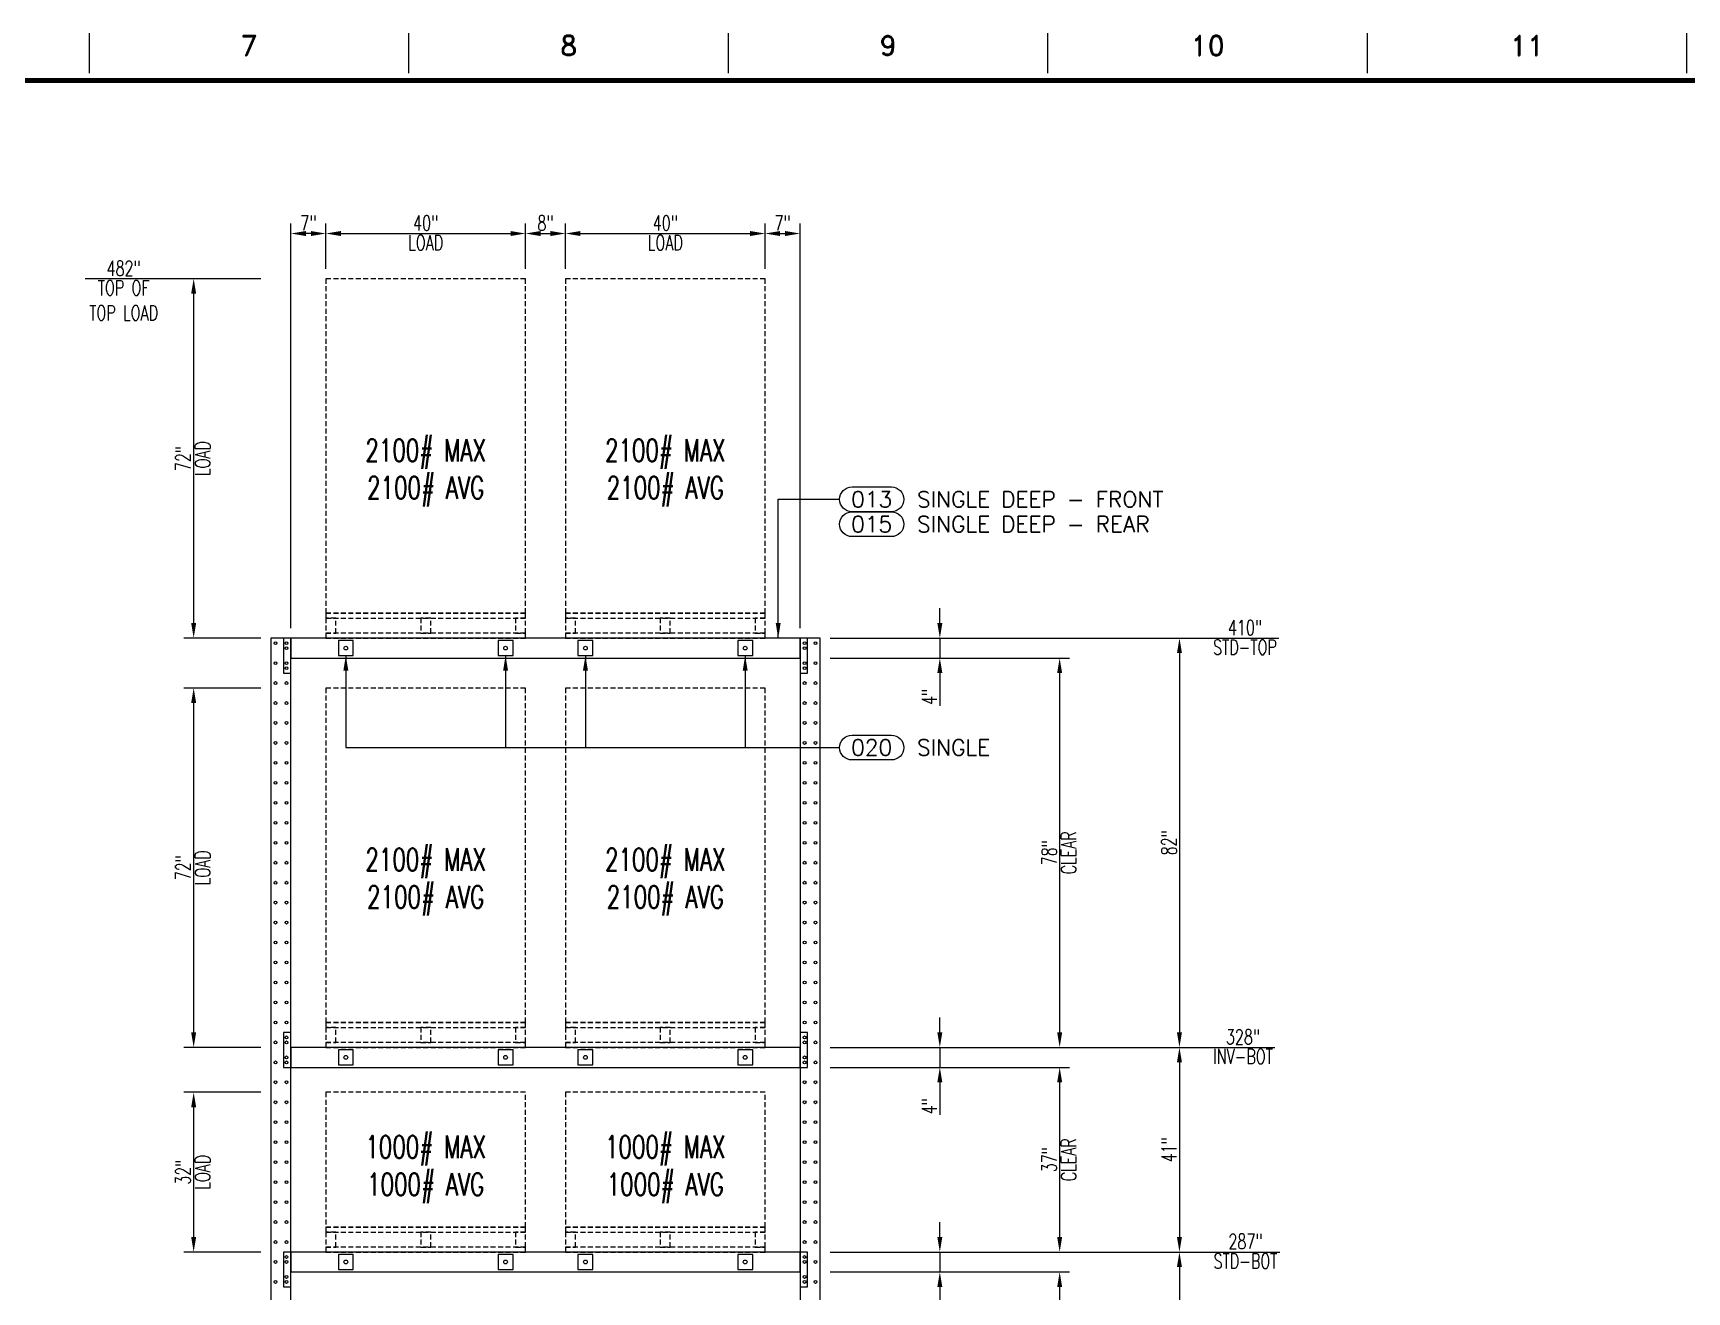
# Model space of a CAD drawing. Extents: x -81 to 963, y -146 to 548.
# Drawn here: x 301.4 to 632.7, y 279 to 531.2 of the extents above; entities that cross this region are included whole.
import ezdxf
from ezdxf.enums import TextEntityAlignment as Align

# ---------------------------------------------------------------- set-up
doc = ezdxf.new("R2010")
doc.units = 0
doc.header["$LTSCALE"] = 8
doc.header["$MEASUREMENT"] = 0
doc.linetypes.add('HIDDEN2', pattern=[0.1875, 0.125, -0.0625])
doc.layers.get('DEFPOINTS').update_dxf_attribs({"linetype": 'CONTINUOUS'})
for name, color, linetype in [('BORD', 15, 'CONTINUOUS'), ('FDIM', 2, 'CONTINUOUS'), ('RACKDIM', 7, 'CONTINUOUS'), ('RACKLOAD', 254, 'HIDDEN2'), ('RACKPALLET', 254, 'HIDDEN2'), ('RACKSHELF', 20, 'CONTINUOUS'), ('RACKUPRIGHT', 180, 'CONTINUOUS'), ('TEXTL', 3, 'CONTINUOUS')]:
    doc.layers.add(name, color=color, linetype=linetype)
doc.styles.add('2thirds', font='romans.shx', dxfattribs={"width": 0.7})
doc.styles.add('DCMARCH', font='stylu.ttf', dxfattribs={"width": 0.75, "oblique": 15})
doc.styles.add('ROMAND', font='ROMAND')
doc.styles.add('SIMPLEX', font='SIMPLEX')
doc.dimstyles.new('2tfrac16', dxfattribs={"dimscale": 32, "dimtxt": 0.0938, "dimasz": 0.0938, "dimexe": 0.0625, "dimexo": 0.0625, "dimgap": 0.01, "dimtad": 1, "dimdec": 4, "dimzin": 1, "dimdsep": 46, "dimlunit": 5, "dimtxsty": '2thirds', "dimcen": 0.0625, "dimclrd": 256, "dimclre": 256, "dimclrt": 256, "dimadec": 0, "dimazin": 0, "dimtfac": 0.75, "dimtdec": 4, "dimtmove": 0, "dimatfit": 0, "dimfxl": 1, "dimtvp": 0.75, "dimfrac": 2, "dimtolj": 1, "dimtzin": 0, "dimarcsym": 0})
doc.dimstyles.new('2tfrac32', dxfattribs={"dimscale": 32, "dimtxt": 0.0938, "dimasz": 0.0938, "dimexe": 0.0625, "dimexo": 0.0625, "dimgap": 0.01, "dimtad": 1, "dimdec": 5, "dimzin": 1, "dimdsep": 46, "dimlunit": 5, "dimtxsty": '2thirds', "dimcen": 0.0625, "dimclrd": 256, "dimclre": 256, "dimclrt": 256, "dimadec": 0, "dimazin": 0, "dimtfac": 0.75, "dimtdec": 4, "dimtmove": 0, "dimatfit": 0, "dimfxl": 1, "dimtvp": 0.75, "dimfrac": 2, "dimtolj": 1, "dimtzin": 0, "dimarcsym": 0})

# ---------------------------------------------------------------- blocks, each defined once
blk = doc.blocks.new('*D97')
at = {"layer": 'DEFPOINTS', "color": 0}
for p in [(459.02, 287), (459.02, 283), (483.02, 283)]:
    blk.add_point(p, dxfattribs=at)
at = {"layer": 'RACKDIM', "lineweight": -2}
for p, q in [((483.02, 290), (483.02, 293)), ((461.02, 287), (485.02, 287)), ((483.02, 287), (483.02, 283)), ((461.02, 283), (485.02, 283)), ((483.02, 280), (483.02, 273.46))]:
    blk.add_line(p, q, dxfattribs=at)
at = {"layer": 'RACKDIM'}
for points in [[(482.52, 290), (483.52, 290), (483.02, 287)], [(482.52, 280), (483.52, 280), (483.02, 283)]]:
    blk.add_solid(points, dxfattribs=at)
at = {"layer": 'RACKDIM', "insert": (480.92, 275.23), "char_height": 3.002, "attachment_point": 5, "rotation": 89.9998, "style": '2thirds'}
blk.add_mtext('\\A1;4"', dxfattribs=at)
blk = doc.blocks.new('*D98')
at = {"layer": 'DEFPOINTS', "color": 0}
for p in [(459.02, 283), (459.02, 246), (507.02, 246)]:
    blk.add_point(p, dxfattribs=at)
at = {"layer": 'RACKDIM', "lineweight": -2}
for p, q in [((461.02, 283), (509.02, 283)), ((507.02, 280), (507.02, 249)), ((461.02, 246), (509.02, 246))]:
    blk.add_line(p, q, dxfattribs=at)
at = {"layer": 'RACKDIM'}
for points in [[(506.52, 280), (507.52, 280), (507.02, 283)], [(506.52, 249), (507.52, 249), (507.02, 246)]]:
    blk.add_solid(points, dxfattribs=at)
at = {"layer": 'RACKDIM', "char_height": 3.002, "attachment_point": 5, "rotation": 89.9998, "style": '2thirds'}
for s, insert in [('\\A1;CLEAR', (508.84, 264.5)), ('\\A1;37"', (504.92, 264.5))]:
    blk.add_mtext(s, dxfattribs=dict(at, insert=insert))
blk = doc.blocks.new('*D99')
at = {"layer": 'DEFPOINTS', "color": 0}
for p in [(459.02, 287), (459.02, 246), (531.02, 246)]:
    blk.add_point(p, dxfattribs=at)
at = {"layer": 'RACKDIM', "lineweight": -2}
for p, q in [((461.02, 287), (533.02, 287)), ((531.02, 284), (531.02, 249)), ((461.02, 246), (533.02, 246))]:
    blk.add_line(p, q, dxfattribs=at)
at = {"layer": 'RACKDIM'}
for points in [[(530.52, 284), (531.52, 284), (531.02, 287)], [(530.52, 249), (531.52, 249), (531.02, 246)]]:
    blk.add_solid(points, dxfattribs=at)
at = {"layer": 'RACKDIM', "insert": (528.92, 266.5), "char_height": 3.002, "attachment_point": 5, "rotation": 89.9998, "style": '2thirds'}
blk.add_mtext('\\A1;41"', dxfattribs=at)
blk = doc.blocks.new('*D100')
at = {"layer": 'DEFPOINTS', "color": 0}
for p in [(459.02, 287), (537.02, 287), (353.02, 0)]:
    blk.add_point(p, dxfattribs=at)
at = {"layer": 'RACKDIM', "lineweight": -2}
blk.add_line((461.02, 287), (551.15, 287), dxfattribs=at)
at = {"layer": 'RACKDIM', "attachment_point": 5, "style": '2thirds'}
for s, insert, char_height in [('\\A1;287"', (544.25, 289.11), 3.002), ('\\A1;STD-BOT', (544.25, 285.18), 3.0016)]:
    blk.add_mtext(s, dxfattribs=dict(at, insert=insert, char_height=char_height))
blk = doc.blocks.new('*D101')
at = {"layer": 'DEFPOINTS', "color": 0}
for p in [(333.54, 319), (349.02, 319), (349.02, 287)]:
    blk.add_point(p, dxfattribs=at)
at = {"layer": 'RACKDIM', "lineweight": -2}
for p, q in [((347.02, 319), (331.54, 319)), ((333.54, 290), (333.54, 316)), ((347.02, 287), (331.54, 287))]:
    blk.add_line(p, q, dxfattribs=at)
at = {"layer": 'RACKDIM'}
for points in [[(333.04, 316), (334.04, 316), (333.54, 319)], [(333.04, 290), (334.04, 290), (333.54, 287)]]:
    blk.add_solid(points, dxfattribs=at)
at = {"layer": 'RACKDIM', "char_height": 3.002, "attachment_point": 5, "rotation": 89.9998, "style": '2thirds'}
for s, insert in [('\\A1;32"', (331.43, 303)), ('\\A1;LOAD', (335.36, 303))]:
    blk.add_mtext(s, dxfattribs=dict(at, insert=insert))
blk = doc.blocks.new('*D102')
at = {"layer": 'DEFPOINTS', "color": 0}
for p in [(459.02, 328), (459.02, 324), (483.02, 324)]:
    blk.add_point(p, dxfattribs=at)
at = {"layer": 'RACKDIM', "lineweight": -2}
for p, q in [((483.02, 331), (483.02, 334)), ((461.02, 328), (485.02, 328)), ((483.02, 328), (483.02, 324)), ((461.02, 324), (485.02, 324)), ((483.02, 321), (483.02, 314.46))]:
    blk.add_line(p, q, dxfattribs=at)
at = {"layer": 'RACKDIM'}
for points in [[(482.52, 331), (483.52, 331), (483.02, 328)], [(482.52, 321), (483.52, 321), (483.02, 324)]]:
    blk.add_solid(points, dxfattribs=at)
at = {"layer": 'RACKDIM', "insert": (480.92, 316.23), "char_height": 3.002, "attachment_point": 5, "rotation": 89.9998, "style": '2thirds'}
blk.add_mtext('\\A1;4"', dxfattribs=at)
blk = doc.blocks.new('*D103')
at = {"layer": 'DEFPOINTS', "color": 0}
for p in [(459.02, 324), (459.02, 287), (507.02, 287)]:
    blk.add_point(p, dxfattribs=at)
at = {"layer": 'RACKDIM', "lineweight": -2}
for p, q in [((461.02, 324), (509.02, 324)), ((507.02, 321), (507.02, 290)), ((461.02, 287), (509.02, 287))]:
    blk.add_line(p, q, dxfattribs=at)
at = {"layer": 'RACKDIM'}
for points in [[(506.52, 321), (507.52, 321), (507.02, 324)], [(506.52, 290), (507.52, 290), (507.02, 287)]]:
    blk.add_solid(points, dxfattribs=at)
at = {"layer": 'RACKDIM', "char_height": 3.002, "attachment_point": 5, "rotation": 89.9998, "style": '2thirds'}
for s, insert in [('\\A1;CLEAR', (508.84, 305.5)), ('\\A1;37"', (504.92, 305.5))]:
    blk.add_mtext(s, dxfattribs=dict(at, insert=insert))
blk = doc.blocks.new('*D104')
at = {"layer": 'DEFPOINTS', "color": 0}
for p in [(459.02, 328), (459.02, 287), (531.02, 287)]:
    blk.add_point(p, dxfattribs=at)
at = {"layer": 'RACKDIM', "lineweight": -2}
for p, q in [((461.02, 328), (533.02, 328)), ((531.02, 325), (531.02, 290)), ((461.02, 287), (533.02, 287))]:
    blk.add_line(p, q, dxfattribs=at)
at = {"layer": 'RACKDIM'}
for points in [[(530.52, 325), (531.52, 325), (531.02, 328)], [(530.52, 290), (531.52, 290), (531.02, 287)]]:
    blk.add_solid(points, dxfattribs=at)
at = {"layer": 'RACKDIM', "insert": (528.92, 307.5), "char_height": 3.002, "attachment_point": 5, "rotation": 89.9998, "style": '2thirds'}
blk.add_mtext('\\A1;41"', dxfattribs=at)
blk = doc.blocks.new('*D105')
at = {"layer": 'DEFPOINTS', "color": 0}
for p in [(459.02, 328), (537.02, 328), (353.02, 0)]:
    blk.add_point(p, dxfattribs=at)
at = {"layer": 'RACKDIM', "lineweight": -2}
blk.add_line((461.02, 328), (550.15, 328), dxfattribs=at)
at = {"layer": 'RACKDIM', "attachment_point": 5, "style": '2thirds'}
for s, insert, char_height in [('\\A1;328"', (543.75, 330.11), 3.002), ('\\A1;INV-BOT', (543.75, 326.18), 3.0016)]:
    blk.add_mtext(s, dxfattribs=dict(at, insert=insert, char_height=char_height))
blk = doc.blocks.new('*D106')
at = {"layer": 'DEFPOINTS', "color": 0}
for p in [(333.54, 400), (349.02, 400), (349.02, 328)]:
    blk.add_point(p, dxfattribs=at)
at = {"layer": 'RACKDIM', "lineweight": -2}
for p, q in [((347.02, 400), (331.54, 400)), ((333.54, 331), (333.54, 397)), ((347.02, 328), (331.54, 328))]:
    blk.add_line(p, q, dxfattribs=at)
at = {"layer": 'RACKDIM'}
for points in [[(333.04, 397), (334.04, 397), (333.54, 400)], [(333.04, 331), (334.04, 331), (333.54, 328)]]:
    blk.add_solid(points, dxfattribs=at)
at = {"layer": 'RACKDIM', "char_height": 3.002, "attachment_point": 5, "rotation": 89.9998, "style": '2thirds'}
for s, insert in [('\\A1;72"', (331.43, 364)), ('\\A1;LOAD', (335.36, 364))]:
    blk.add_mtext(s, dxfattribs=dict(at, insert=insert))
blk = doc.blocks.new('*D107')
at = {"layer": 'DEFPOINTS', "color": 0}
for p in [(459.02, 410), (459.02, 406), (483.02, 406)]:
    blk.add_point(p, dxfattribs=at)
at = {"layer": 'RACKDIM', "lineweight": -2}
for p, q in [((483.02, 413), (483.02, 416)), ((461.02, 410), (485.02, 410)), ((483.02, 410), (483.02, 406)), ((461.02, 406), (485.02, 406)), ((483.02, 403), (483.02, 396.46))]:
    blk.add_line(p, q, dxfattribs=at)
at = {"layer": 'RACKDIM'}
for points in [[(482.52, 413), (483.52, 413), (483.02, 410)], [(482.52, 403), (483.52, 403), (483.02, 406)]]:
    blk.add_solid(points, dxfattribs=at)
at = {"layer": 'RACKDIM', "insert": (480.92, 398.23), "char_height": 3.002, "attachment_point": 5, "rotation": 89.9998, "style": '2thirds'}
blk.add_mtext('\\A1;4"', dxfattribs=at)
blk = doc.blocks.new('*D108')
at = {"layer": 'DEFPOINTS', "color": 0}
for p in [(459.02, 406), (459.02, 328), (507.02, 328)]:
    blk.add_point(p, dxfattribs=at)
at = {"layer": 'RACKDIM', "lineweight": -2}
for p, q in [((461.02, 406), (509.02, 406)), ((507.02, 403), (507.02, 331)), ((461.02, 328), (509.02, 328))]:
    blk.add_line(p, q, dxfattribs=at)
at = {"layer": 'RACKDIM'}
for points in [[(506.52, 403), (507.52, 403), (507.02, 406)], [(506.52, 331), (507.52, 331), (507.02, 328)]]:
    blk.add_solid(points, dxfattribs=at)
at = {"layer": 'RACKDIM', "char_height": 3.002, "attachment_point": 5, "rotation": 89.9998, "style": '2thirds'}
for s, insert in [('\\A1;78"', (504.92, 367)), ('\\A1;CLEAR', (508.84, 367))]:
    blk.add_mtext(s, dxfattribs=dict(at, insert=insert))
blk = doc.blocks.new('*D109')
at = {"layer": 'DEFPOINTS', "color": 0}
for p in [(459.02, 410), (459.02, 328), (531.02, 328)]:
    blk.add_point(p, dxfattribs=at)
at = {"layer": 'RACKDIM', "lineweight": -2}
for p, q in [((461.02, 410), (533.02, 410)), ((531.02, 407), (531.02, 331)), ((461.02, 328), (533.02, 328))]:
    blk.add_line(p, q, dxfattribs=at)
at = {"layer": 'RACKDIM'}
for points in [[(530.52, 407), (531.52, 407), (531.02, 410)], [(530.52, 331), (531.52, 331), (531.02, 328)]]:
    blk.add_solid(points, dxfattribs=at)
at = {"layer": 'RACKDIM', "insert": (528.92, 369), "char_height": 3.002, "attachment_point": 5, "rotation": 89.9998, "style": '2thirds'}
blk.add_mtext('\\A1;82"', dxfattribs=at)
blk = doc.blocks.new('*D110')
at = {"layer": 'DEFPOINTS', "color": 0}
for p in [(459.02, 410), (537.02, 410), (353.02, 0)]:
    blk.add_point(p, dxfattribs=at)
at = {"layer": 'RACKDIM', "lineweight": -2}
blk.add_line((461.02, 410), (550.95, 410), dxfattribs=at)
at = {"layer": 'RACKDIM', "attachment_point": 5, "style": '2thirds'}
for s, insert, char_height in [('\\A1;410"', (544.15, 412.11), 3.002), ('\\A1;STD-TOP', (544.15, 408.18), 3.0016)]:
    blk.add_mtext(s, dxfattribs=dict(at, insert=insert, char_height=char_height))
blk = doc.blocks.new('*D111')
at = {"layer": 'DEFPOINTS', "color": 0}
for p in [(333.54, 482), (349.02, 482), (349.02, 410)]:
    blk.add_point(p, dxfattribs=at)
at = {"layer": 'RACKDIM', "lineweight": -2}
for p, q in [((347.02, 482), (331.54, 482)), ((333.54, 413), (333.54, 479)), ((347.02, 410), (331.54, 410))]:
    blk.add_line(p, q, dxfattribs=at)
at = {"layer": 'RACKDIM'}
for points in [[(333.04, 479), (334.04, 479), (333.54, 482)], [(333.04, 413), (334.04, 413), (333.54, 410)]]:
    blk.add_solid(points, dxfattribs=at)
at = {"layer": 'RACKDIM', "char_height": 3.002, "attachment_point": 5, "rotation": 89.9998, "style": '2thirds'}
for s, insert in [('\\A1;72"', (331.43, 446)), ('\\A1;LOAD', (335.36, 446))]:
    blk.add_mtext(s, dxfattribs=dict(at, insert=insert))
blk = doc.blocks.new('*D112')
at = {"layer": 'DEFPOINTS', "color": 0}
for p in [(353.02, 491.07), (360.02, 482), (353.02, 410)]:
    blk.add_point(p, dxfattribs=at)
at = {"layer": 'RACKDIM', "lineweight": -2}
for p, q in [((353.02, 412), (353.02, 493.07)), ((357.02, 491.07), (356.03, 491.07)), ((360.02, 484), (360.02, 493.07))]:
    blk.add_line(p, q, dxfattribs=at)
at = {"layer": 'RACKDIM'}
for points in [[(356.03, 491.57), (356.03, 490.57), (353.02, 491.07)], [(357.02, 491.57), (357.02, 490.57), (360.02, 491.07)]]:
    blk.add_solid(points, dxfattribs=at)
at = {"layer": 'RACKDIM', "insert": (356.52, 493.17), "char_height": 3.002, "attachment_point": 5, "style": '2thirds'}
blk.add_mtext('\\A1;7"', dxfattribs=at)
blk = doc.blocks.new('*D113')
at = {"layer": 'DEFPOINTS', "color": 0}
for p in [(400.02, 491.07), (360.02, 482), (400.02, 482)]:
    blk.add_point(p, dxfattribs=at)
at = {"layer": 'RACKDIM', "lineweight": -2}
for p, q in [((360.02, 484), (360.02, 493.07)), ((363.03, 491.07), (397.02, 491.07)), ((400.02, 484), (400.02, 493.07))]:
    blk.add_line(p, q, dxfattribs=at)
at = {"layer": 'RACKDIM'}
for points in [[(363.03, 491.57), (363.03, 490.57), (360.02, 491.07)], [(397.02, 491.57), (397.02, 490.57), (400.02, 491.07)]]:
    blk.add_solid(points, dxfattribs=at)
at = {"layer": 'RACKDIM', "char_height": 3.002, "attachment_point": 5, "style": '2thirds'}
for s, insert in [('\\A1;40"', (380.02, 493.17)), ('\\A1;LOAD', (380.02, 489.24))]:
    blk.add_mtext(s, dxfattribs=dict(at, insert=insert))
blk = doc.blocks.new('*D114')
at = {"layer": 'DEFPOINTS', "color": 0}
for p in [(408.02, 491.07), (400.02, 482), (408.02, 482)]:
    blk.add_point(p, dxfattribs=at)
at = {"layer": 'RACKDIM', "lineweight": -2}
for p, q in [((400.02, 484), (400.02, 493.07)), ((403.03, 491.07), (405.02, 491.07)), ((408.02, 484), (408.02, 493.07))]:
    blk.add_line(p, q, dxfattribs=at)
at = {"layer": 'RACKDIM'}
for points in [[(403.03, 491.57), (403.03, 490.57), (400.02, 491.07)], [(405.02, 491.57), (405.02, 490.57), (408.02, 491.07)]]:
    blk.add_solid(points, dxfattribs=at)
at = {"layer": 'RACKDIM', "insert": (404.02, 493.17), "char_height": 3.002, "attachment_point": 5, "style": '2thirds'}
blk.add_mtext('\\A1;8"', dxfattribs=at)
blk = doc.blocks.new('*D115')
at = {"layer": 'DEFPOINTS', "color": 0}
for p in [(448.02, 491.07), (408.02, 482), (448.02, 482)]:
    blk.add_point(p, dxfattribs=at)
at = {"layer": 'RACKDIM', "lineweight": -2}
for p, q in [((408.02, 484), (408.02, 493.07)), ((411.03, 491.07), (445.02, 491.07)), ((448.02, 484), (448.02, 493.07))]:
    blk.add_line(p, q, dxfattribs=at)
at = {"layer": 'RACKDIM'}
for points in [[(411.03, 491.57), (411.03, 490.57), (408.02, 491.07)], [(445.02, 491.57), (445.02, 490.57), (448.02, 491.07)]]:
    blk.add_solid(points, dxfattribs=at)
at = {"layer": 'RACKDIM', "char_height": 3.002, "attachment_point": 5, "style": '2thirds'}
for s, insert in [('\\A1;40"', (428.02, 493.17)), ('\\A1;LOAD', (428.02, 489.24))]:
    blk.add_mtext(s, dxfattribs=dict(at, insert=insert))
blk = doc.blocks.new('*D116')
at = {"layer": 'DEFPOINTS', "color": 0}
for p in [(455.02, 491.07), (448.02, 482), (455.02, 410)]:
    blk.add_point(p, dxfattribs=at)
at = {"layer": 'RACKDIM', "lineweight": -2}
for p, q in [((448.02, 484), (448.02, 493.07)), ((451.03, 491.07), (452.02, 491.07)), ((455.02, 412), (455.02, 493.07))]:
    blk.add_line(p, q, dxfattribs=at)
at = {"layer": 'RACKDIM'}
for points in [[(451.03, 491.57), (451.03, 490.57), (448.02, 491.07)], [(452.02, 491.57), (452.02, 490.57), (455.02, 491.07)]]:
    blk.add_solid(points, dxfattribs=at)
at = {"layer": 'RACKDIM', "insert": (451.52, 493.17), "char_height": 3.002, "attachment_point": 5, "style": '2thirds'}
blk.add_mtext('\\A1;7"', dxfattribs=at)
blk = doc.blocks.new('*D117')
at = {"layer": 'DEFPOINTS', "color": 0}
for p in [(327.54, 482), (349.02, 482), (353.02, 0)]:
    blk.add_point(p, dxfattribs=at)
at = {"layer": 'RACKDIM', "lineweight": -2}
for p, q in [((333.54, 482), (311.81, 482)), ((339.54, 482), (333.54, 482)), ((347.02, 482), (339.54, 482))]:
    blk.add_line(p, q, dxfattribs=at)
at = {"layer": 'RACKDIM', "char_height": 3.002, "attachment_point": 5, "style": '2thirds'}
for s, insert in [('\\A1;482"', (319.51, 484.11)), ('\\A1;TOP OF\\PTOP LOAD', (319.51, 477.68))]:
    blk.add_mtext(s, dxfattribs=dict(at, insert=insert))
blk = doc.blocks.new('sbord_d')
at = {"layer": 'BORD'}
for p, q in [((12, 20.062), (12, 20.312)), ((14, 20.062), (14, 20.312)), ((16, 20.062), (16, 20.312)), ((18, 20.062), (18, 20.312)), ((20, 20.062), (20, 20.312)), ((22, 20.062), (22, 20.312))]:
    blk.add_line(p, q, dxfattribs=at)
at = {"layer": 'BORD', "const_width": 0.0313}
blk.add_lwpolyline([(-0.016, -0.016), (32.016, -0.016), (32.016, 20.016), (-0.016, 20.016)], close=True, dxfattribs=at)
at = {"layer": 'BORD', "style": 'ROMAND'}
for s, p in [('7', (13, 20.234)), ('8', (15, 20.234)), ('9', (17, 20.234)), ('10', (19, 20.234)), ('11', (21, 20.234))]:
    blk.add_text(s, height=0.125, dxfattribs=at).set_placement(p, align=Align.MIDDLE)
at = {"layer": 'TEXTL', "flags": 8}
for tag, height, style, p in [('TITLE1', 0.156, 'SIMPLEX', (30.266, 2.776)), ('TITLE2', 0.156, 'SIMPLEX', (30.266, 2.443)), ('CHK', 0.0938, 'SIMPLEX', (29.828, 0.883)), ('APP', 0.0938, 'SIMPLEX', (30.703, 0.883)), ('JOB#', 0.125, 'ROMAND', (30.12, 0.133)), ('SHT', 0.125, 'ROMAND', (31.193, 0.133)), ('REV', 0.125, 'ROMAND', (31.789, 0.133))]:
    blk.add_attdef(tag, text='', height=height, dxfattribs=dict(at, style=style)).set_placement(p, align=Align.MIDDLE)
at = {"layer": 'TEXTL', "style": 'SIMPLEX', "flags": 8}
for tag, height, p in [('CUSTOMER', 0.156, (30.266, 1.697)), ('LOCATION', 0.125, (30.266, 1.364)), ('REVC', 0.0781, (20.259, 0.945)), ('CCHK', 0.0781, (27.255, 0.943)), ('REVB', 0.0781, (20.259, 0.695)), ('BCHK', 0.0781, (27.255, 0.683)), ('REVA', 0.0781, (20.259, 0.445)), ('ACHK', 0.0781, (27.255, 0.443))]:
    blk.add_attdef(tag, text='', height=height, dxfattribs=at).set_placement(p, align=Align.CENTER)
at = {"layer": 'TEXTL', "flags": 8}
for tag, p, height, style in [('REVCDESC', (20.625, 0.943), 0.0781, 'SIMPLEX'), ('REVBDESC', (20.625, 0.683), 0.0781, 'SIMPLEX'), ('REVADESC', (20.625, 0.443), 0.0781, 'SIMPLEX'), ('DWG#', (30.055, -0.566), 0.0938, 'ROMAND')]:
    blk.add_attdef(tag, p, '', height=height, dxfattribs=dict(at, style=style))
at = {"layer": 'TEXTL', "style": 'DCMARCH', "oblique": 15, "width": 0.75, "flags": 8}
for tag, p in [('CBY', (26.755, 0.943)), ('BBY', (26.755, 0.683)), ('ABY', (26.755, 0.443))]:
    blk.add_attdef(tag, text='', height=0.0781, dxfattribs=at).set_placement(p, align=Align.CENTER)
at = {"layer": 'TEXTL', "style": 'SIMPLEX', "flags": 8}
for tag, height, width, p, p2 in [('CAPP', 0.0781, 1.292308, (27.588, 0.944), (27.963, 0.944)), ('CDT', 0.0781, 1.866, (28.071, 0.943), (28.46, 0.943)), ('SCALE', 0.0938, 1.702732, (31.234, 0.837), (31.941, 0.837)), ('BAPP', 0.0781, 1.292308, (27.588, 0.683), (27.963, 0.683)), ('BDT', 0.0781, 1.866, (28.071, 0.683), (28.46, 0.683)), ('AAPP', 0.0781, 1.275949, (27.588, 0.443), (27.963, 0.443)), ('ADT', 0.0781, 1.833263, (28.071, 0.443), (28.46, 0.443)), ('DATE', 0.0938, 2.134634, (28.609, 0.462), (29.315, 0.462)), ('CHKDT', 0.0938, 1.555556, (29.484, 0.462), (30.172, 0.462)), ('APPDT', 0.0938, 1.555556, (30.359, 0.462), (31.047, 0.462)), ('PLOT#', 0.0938, 8.555556, (31.234, 0.462), (31.922, 0.462))]:
    blk.add_attdef(tag, text='', height=height, dxfattribs=dict(at, width=width)).set_placement(p, p2, align=Align.FIT)
at = {"layer": 'TEXTL', "style": 'DCMARCH', "oblique": 15, "width": 0.75, "flags": 8}
blk.add_attdef('DRBY', (28.593, 0.821), '', height=0.125, dxfattribs=at)

msp = doc.modelspace()

# ---------------------------------------------------------------- linework, layer by layer
at = {"layer": 'FDIM'}
for points in [[(465.43302, 435.3199, -1), (465.43302, 440.3035), (473.31001, 440.3035, -1), (473.31001, 435.3199)], [(465.43302, 430.3363, -1), (465.43302, 435.3199), (473.31001, 435.3199, -1), (473.31001, 430.3363)], [(465.43302, 385.58671, -1), (465.43302, 390.57031), (473.31001, 390.57031, -1), (473.31001, 385.58671)]]:
    msp.add_lwpolyline(points, format="xyb", close=True, dxfattribs=at)
at = {"layer": 'RACKLOAD'}
for points in [[(360.02423, 415), (400.02423, 415), (400.02423, 482), (360.02423, 482), (360.02423, 415)], [(408.02423, 415), (448.02423, 415), (448.02423, 482), (408.02423, 482), (408.02423, 415)], [(360.02423, 333), (400.02423, 333), (400.02423, 400), (360.02423, 400), (360.02423, 333)], [(408.02423, 333), (448.02423, 333), (448.02423, 400), (408.02423, 400), (408.02423, 333)], [(360.02423, 292), (400.02423, 292), (400.02423, 319), (360.02423, 319), (360.02423, 292)], [(408.02423, 292), (448.02423, 292), (448.02423, 319), (408.02423, 319), (408.02423, 292)]]:
    msp.add_lwpolyline(points, dxfattribs=at)
at = {"layer": 'RACKPALLET'}
for points in [[(360.02423, 414), (400.02423, 414), (400.02423, 415), (360.02423, 415), (360.02423, 414)], [(408.02423, 414), (448.02423, 414), (448.02423, 415), (408.02423, 415), (408.02423, 414)], [(360.02423, 411), (362.02423, 411), (362.02423, 414), (360.02423, 414), (360.02423, 411)], [(360.02423, 410), (400.02423, 410), (400.02423, 411), (360.02423, 411), (360.02423, 410)], [(379.02423, 411), (381.02423, 411), (381.02423, 414), (379.02423, 414), (379.02423, 411)], [(398.02423, 411), (400.02423, 411), (400.02423, 414), (398.02423, 414), (398.02423, 411)], [(408.02423, 411), (410.02423, 411), (410.02423, 414), (408.02423, 414), (408.02423, 411)], [(408.02423, 410), (448.02423, 410), (448.02423, 411), (408.02423, 411), (408.02423, 410)], [(427.02423, 411), (429.02423, 411), (429.02423, 414), (427.02423, 414), (427.02423, 411)], [(446.02423, 411), (448.02423, 411), (448.02423, 414), (446.02423, 414), (446.02423, 411)], [(360.02423, 332), (400.02423, 332), (400.02423, 333), (360.02423, 333), (360.02423, 332)], [(360.02423, 329), (362.02423, 329), (362.02423, 332), (360.02423, 332), (360.02423, 329)], [(379.02423, 329), (381.02423, 329), (381.02423, 332), (379.02423, 332), (379.02423, 329)], [(398.02423, 329), (400.02423, 329), (400.02423, 332), (398.02423, 332), (398.02423, 329)], [(408.02423, 332), (448.02423, 332), (448.02423, 333), (408.02423, 333), (408.02423, 332)], [(408.02423, 329), (410.02423, 329), (410.02423, 332), (408.02423, 332), (408.02423, 329)], [(427.02423, 329), (429.02423, 329), (429.02423, 332), (427.02423, 332), (427.02423, 329)], [(446.02423, 329), (448.02423, 329), (448.02423, 332), (446.02423, 332), (446.02423, 329)], [(360.02423, 328), (400.02423, 328), (400.02423, 329), (360.02423, 329), (360.02423, 328)], [(408.02423, 328), (448.02423, 328), (448.02423, 329), (408.02423, 329), (408.02423, 328)], [(360.02423, 291), (400.02423, 291), (400.02423, 292), (360.02423, 292), (360.02423, 291)], [(408.02423, 291), (448.02423, 291), (448.02423, 292), (408.02423, 292), (408.02423, 291)], [(360.02423, 288), (362.02423, 288), (362.02423, 291), (360.02423, 291), (360.02423, 288)], [(379.02423, 288), (381.02423, 288), (381.02423, 291), (379.02423, 291), (379.02423, 288)], [(398.02423, 288), (400.02423, 288), (400.02423, 291), (398.02423, 291), (398.02423, 288)], [(408.02423, 288), (410.02423, 288), (410.02423, 291), (408.02423, 291), (408.02423, 288)], [(427.02423, 288), (429.02423, 288), (429.02423, 291), (427.02423, 291), (427.02423, 288)], [(446.02423, 288), (448.02423, 288), (448.02423, 291), (446.02423, 291), (446.02423, 288)], [(360.02423, 287), (400.02423, 287), (400.02423, 288), (360.02423, 288), (360.02423, 287)], [(408.02423, 287), (448.02423, 287), (448.02423, 288), (408.02423, 288), (408.02423, 287)]]:
    msp.add_lwpolyline(points, dxfattribs=at)
at = {"layer": 'RACKSHELF'}
for points in [[(351.52423, 403), (353.02423, 403), (353.02423, 410), (351.52423, 410), (351.52423, 403)], [(353.02423, 406), (455.02423, 406), (455.02423, 410), (353.02423, 410), (353.02423, 406)], [(362.52423, 406.5), (365.52423, 406.5), (365.52423, 409.5), (362.52423, 409.5), (362.52423, 406.5)], [(394.52423, 406.5), (397.52423, 406.5), (397.52423, 409.5), (394.52423, 409.5), (394.52423, 406.5)], [(410.52423, 406.5), (413.52423, 406.5), (413.52423, 409.5), (410.52423, 409.5), (410.52423, 406.5)], [(442.52423, 406.5), (445.52423, 406.5), (445.52423, 409.5), (442.52423, 409.5), (442.52423, 406.5)], [(455.02423, 403), (456.52423, 403), (456.52423, 410), (455.02423, 410), (455.02423, 403)], [(351.52423, 324), (353.02423, 324), (353.02423, 331), (351.52423, 331), (351.52423, 324)], [(353.02423, 324), (455.02423, 324), (455.02423, 328), (353.02423, 328), (353.02423, 324)], [(455.02423, 324), (456.52423, 324), (456.52423, 331), (455.02423, 331), (455.02423, 324)], [(362.52423, 324.5), (365.52423, 324.5), (365.52423, 327.5), (362.52423, 327.5), (362.52423, 324.5)], [(394.52423, 324.5), (397.52423, 324.5), (397.52423, 327.5), (394.52423, 327.5), (394.52423, 324.5)], [(410.52423, 324.5), (413.52423, 324.5), (413.52423, 327.5), (410.52423, 327.5), (410.52423, 324.5)], [(442.52423, 324.5), (445.52423, 324.5), (445.52423, 327.5), (442.52423, 327.5), (442.52423, 324.5)], [(351.52423, 280), (353.02423, 280), (353.02423, 287), (351.52423, 287), (351.52423, 280)], [(353.02423, 283), (455.02423, 283), (455.02423, 287), (353.02423, 287), (353.02423, 283)], [(362.52423, 283.5), (365.52423, 283.5), (365.52423, 286.5), (362.52423, 286.5), (362.52423, 283.5)], [(394.52423, 283.5), (397.52423, 283.5), (397.52423, 286.5), (394.52423, 286.5), (394.52423, 283.5)], [(410.52423, 283.5), (413.52423, 283.5), (413.52423, 286.5), (410.52423, 286.5), (410.52423, 283.5)], [(442.52423, 283.5), (445.52423, 283.5), (445.52423, 286.5), (442.52423, 286.5), (442.52423, 283.5)], [(455.02423, 280), (456.52423, 280), (456.52423, 287), (455.02423, 287), (455.02423, 280)]]:
    msp.add_lwpolyline(points, dxfattribs=at)
for centre, radius in [((352.11798, 409), 0.28125), ((352.11798, 408), 0.28125), ((364.02423, 408), 0.375), ((396.02423, 408), 0.375), ((412.02423, 408), 0.375), ((444.02423, 408), 0.375), ((455.93048, 409), 0.28125), ((455.93048, 408), 0.28125), ((352.11798, 405), 0.28125), ((352.11798, 404), 0.28125), ((455.93048, 405), 0.28125), ((455.93048, 404), 0.28125), ((352.11798, 330), 0.28125), ((352.11798, 329), 0.28125), ((455.93048, 330), 0.28125), ((455.93048, 329), 0.28125), ((352.11798, 326), 0.28125), ((352.11798, 325), 0.28125), ((364.02423, 326), 0.375), ((396.02423, 326), 0.375), ((412.02423, 326), 0.375), ((444.02423, 326), 0.375), ((455.93048, 326), 0.28125), ((455.93048, 325), 0.28125), ((352.11798, 286), 0.28125), ((352.11798, 285), 0.28125), ((364.02423, 285), 0.375), ((396.02423, 285), 0.375), ((412.02423, 285), 0.375), ((444.02423, 285), 0.375), ((455.93048, 286), 0.28125), ((455.93048, 285), 0.28125), ((352.11798, 282), 0.28125), ((455.93048, 282), 0.28125), ((352.11798, 281), 0.28125), ((455.93048, 281), 0.28125)]:
    msp.add_circle(centre, radius, dxfattribs=at)
at = {"layer": 'RACKUPRIGHT'}
for points in [[(349.02423, 0.5), (353.02423, 0.5), (353.02423, 410), (349.02423, 410), (349.02423, 0.5)], [(455.02423, 0.5), (459.02423, 0.5), (459.02423, 410), (455.02423, 410), (455.02423, 0.5)]]:
    msp.add_lwpolyline(points, dxfattribs=at)
for centre in [(349.93048, 409), (352.11798, 409), (455.93048, 409), (458.11798, 409), (349.93048, 405), (352.11798, 405), (455.93048, 405), (458.11798, 405), (349.93048, 401), (352.11798, 401), (455.93048, 401), (458.11798, 401), (349.93048, 397), (352.11798, 397), (455.93048, 397), (458.11798, 397), (349.93048, 393), (352.11798, 393), (455.93048, 393), (458.11798, 393), (349.93048, 389), (352.11798, 389), (455.93048, 389), (458.11798, 389), (349.93048, 385), (352.11798, 385), (455.93048, 385), (458.11798, 385), (349.93048, 381), (352.11798, 381), (455.93048, 381), (458.11798, 381), (349.93048, 377), (352.11798, 377), (455.93048, 377), (458.11798, 377), (349.93048, 373), (352.11798, 373), (455.93048, 373), (458.11798, 373), (349.93048, 369), (352.11798, 369), (455.93048, 369), (458.11798, 369), (349.93048, 365), (352.11798, 365), (455.93048, 365), (458.11798, 365), (349.93048, 361), (352.11798, 361), (455.93048, 361), (458.11798, 361), (349.93048, 357), (352.11798, 357), (455.93048, 357), (458.11798, 357), (349.93048, 353), (352.11798, 353), (455.93048, 353), (458.11798, 353), (349.93048, 349), (352.11798, 349), (455.93048, 349), (458.11798, 349), (349.93048, 345), (352.11798, 345), (455.93048, 345), (458.11798, 345), (349.93048, 341), (352.11798, 341), (455.93048, 341), (458.11798, 341), (349.93048, 337), (352.11798, 337), (455.93048, 337), (458.11798, 337), (349.93048, 333), (352.11798, 333), (455.93048, 333), (458.11798, 333), (349.93048, 329), (352.11798, 329), (455.93048, 329), (458.11798, 329), (349.93048, 325), (352.11798, 325), (455.93048, 325), (458.11798, 325), (349.93048, 321), (352.11798, 321), (455.93048, 321), (458.11798, 321), (349.93048, 317), (352.11798, 317), (455.93048, 317), (458.11798, 317), (349.93048, 313), (352.11798, 313), (455.93048, 313), (458.11798, 313), (349.93048, 309), (352.11798, 309), (455.93048, 309), (458.11798, 309), (349.93048, 305), (352.11798, 305), (455.93048, 305), (458.11798, 305), (349.93048, 301), (352.11798, 301), (455.93048, 301), (458.11798, 301), (349.93048, 297), (352.11798, 297), (455.93048, 297), (458.11798, 297), (349.93048, 293), (352.11798, 293), (455.93048, 293), (458.11798, 293), (349.93048, 289), (352.11798, 289), (455.93048, 289), (458.11798, 289), (349.93048, 285), (352.11798, 285), (455.93048, 285), (458.11798, 285), (349.93048, 281), (352.11798, 281), (455.93048, 281), (458.11798, 281)]:
    msp.add_circle(centre, 0.28125, dxfattribs=at)

# ---------------------------------------------------------------- block references
at = {"layer": 'RACKLOAD', "xscale": 32, "yscale": 32, "zscale": 32}
msp.add_blockref('sbord_d', (-71.32903, -118.76391), dxfattribs=at)

# ---------------------------------------------------------------- texts
at = {"layer": 'FDIM', "style": 'SIMPLEX'}
for s, p in [('013', (469.37151, 437.8117)), ('015', (469.37151, 432.8281)), ('020', (469.37151, 388.07851))]:
    msp.add_text(s, height=3.2, dxfattribs=at).set_placement(p, align=Align.MIDDLE)
for s, p in [('SINGLE DEEP - FRONT', (478.43563, 437.8117)), ('SINGLE DEEP - REAR', (478.43563, 432.8281)), ('SINGLE', (478.43563, 388.07851))]:
    msp.add_text(s, height=3.2, dxfattribs=at).set_placement(p, align=Align.MIDDLE_LEFT)
at = {"layer": 'RACKLOAD', "char_height": 4.5, "width": 40, "attachment_point": 5, "style": '2thirds'}
for s, insert in [('2100# MAX 2100# AVG', (380.02423, 443.14286)), ('2100# MAX 2100# AVG', (428.02423, 443.14286)), ('2100# MAX 2100# AVG', (380.02423, 361.14286)), ('2100# MAX 2100# AVG', (428.02423, 361.14286)), ('1000# MAX 1000# AVG', (380.02423, 303.56067)), ('1000# MAX 1000# AVG', (428.02423, 303.56067))]:
    msp.add_mtext(s, dxfattribs=dict(at, insert=insert))

# ---------------------------------------------------------------- dimensions: what is measured, and where the dimension line sits
at = {"layer": 'RACKDIM'}
for base, p1, p2, picture, middle in [((353.02423, 491.06562), (360.02423, 482), (353.02423, 410), '*D112', (356.52423, 493.17229)), ((408.02423, 491.06562), (400.02423, 482), (408.02423, 482), '*D114', (404.02423, 493.17229)), ((455.02423, 491.06562), (448.02423, 482), (455.02423, 410), '*D116', (451.52423, 493.17229))]:
    dim = msp.add_linear_dim(base=base, p1=p1, p2=p2, dimstyle='2tfrac16', override={"dimpost": '"'}, dxfattribs=at)
    dim.commit()
    dim.dimension.update_dxf_attribs({"geometry": picture, "text_midpoint": middle})
for base, p1, p2, picture, middle in [((400.02423, 491.06562), (360.02423, 482), (400.02423, 482), '*D113', (380.02423, 491.06562)), ((448.02423, 491.06562), (408.02423, 482), (448.02423, 482), '*D115', (428.02423, 491.06562))]:
    dim = msp.add_linear_dim(base=base, p1=p1, p2=p2, text='<>\\XLOAD', dimstyle='2tfrac16', override={"dimpost": '"'}, dxfattribs=at)
    dim.commit()
    dim.dimension.update_dxf_attribs({"geometry": picture, "text_midpoint": middle})
for feature_location, offset, text, picture, middle in [((349.02423, 482), (-21.48722, 0.00006), '<>\\XTOP OF\\PTOP LOAD', '*D117', (319.5129, 482.00006)), ((459.02423, 410), (78, 0), '<>\\XSTD-TOP', '*D110', (544.14785, 410)), ((459.02423, 328), (78, 0), '<>\\XINV-BOT', '*D105', (543.74764, 328)), ((459.02423, 287), (78, 0), '<>\\XSTD-BOT', '*D100', (544.24791, 287))]:
    dim = msp.add_ordinate_dim(feature_location=feature_location, offset=offset, dtype=0, origin=(353.02423, 0), text=text, dimstyle='2tfrac16', override={"dimpost": '"'}, dxfattribs=at)
    dim.commit()
    dim.dimension.update_dxf_attribs({"geometry": picture, "text_midpoint": middle})
for base, p1, p2, text, picture, middle in [((333.53726, 482.00006), (349.02423, 410), (349.02423, 482), '<>\\XLOAD', '*D111', (333.53713, 446.00006)), ((507.02393, 327.99982), (459.02423, 406), (459.02423, 328), '<>\\XCLEAR', '*D108', (507.02407, 366.99982)), ((333.53726, 400.00006), (349.02423, 328), (349.02423, 400), '<>\\XLOAD', '*D106', (333.53713, 364.00006)), ((507.02408, 286.99982), (459.02423, 324), (459.02423, 287), '<>\\XCLEAR', '*D103', (507.02414, 305.49982)), ((333.53711, 319.00006), (349.02423, 287), (349.02423, 319), '<>\\XLOAD', '*D101', (333.53705, 303.00006)), ((507.02408, 245.99982), (459.02423, 283), (459.02423, 246), '<>\\XCLEAR', '*D98', (507.02414, 264.49982))]:
    dim = msp.add_linear_dim(base=base, p1=p1, p2=p2, angle=269.9997895, text=text, dimstyle='2tfrac16', override={"dimpost": '"'}, dxfattribs=at)
    dim.commit()
    dim.dimension.update_dxf_attribs({"geometry": picture, "text_midpoint": middle})
for base, p1, p2, picture, middle in [((483.02421, 405.99991), (459.02423, 410), (459.02423, 406), '*D107', (480.91752, 398.22595)), ((531.02393, 327.99974), (459.02423, 410), (459.02423, 328), '*D109', (528.91741, 368.99974)), ((483.02421, 323.99991), (459.02423, 328), (459.02423, 324), '*D102', (480.91752, 316.22595)), ((531.02408, 286.99974), (459.02423, 328), (459.02423, 287), '*D104', (528.91749, 307.49974)), ((483.02421, 282.99991), (459.02423, 287), (459.02423, 283), '*D97', (480.91752, 275.22595)), ((531.02408, 245.99974), (459.02423, 287), (459.02423, 246), '*D99', (528.91749, 266.49974))]:
    dim = msp.add_linear_dim(base=base, p1=p1, p2=p2, angle=269.9997895, dimstyle='2tfrac16', override={"dimpost": '"'}, dxfattribs=at)
    dim.commit()
    dim.dimension.update_dxf_attribs({"geometry": picture, "text_midpoint": middle})

# ---------------------------------------------------------------- leaders
at = {"layer": 'FDIM'}
for points in [[(450.63757, 410), (450.63757, 437.8117), (462.94122, 437.8117)], [(364.02423, 406.5), (364.02423, 388.07851), (462.94122, 388.07851)], [(396.02423, 406.5), (396.02423, 388.07851), (462.94122, 388.07851)], [(412.02423, 406.5), (412.02423, 388.07851), (462.94122, 388.07851)], [(444.02423, 406.5), (444.02423, 388.07851), (462.94122, 388.07851)]]:
    msp.add_leader(points, dimstyle='2tfrac32', override={"dimgap": 0.01, "dimtad": 0}, dxfattribs=at)

doc.saveas('drawing.dxf')
